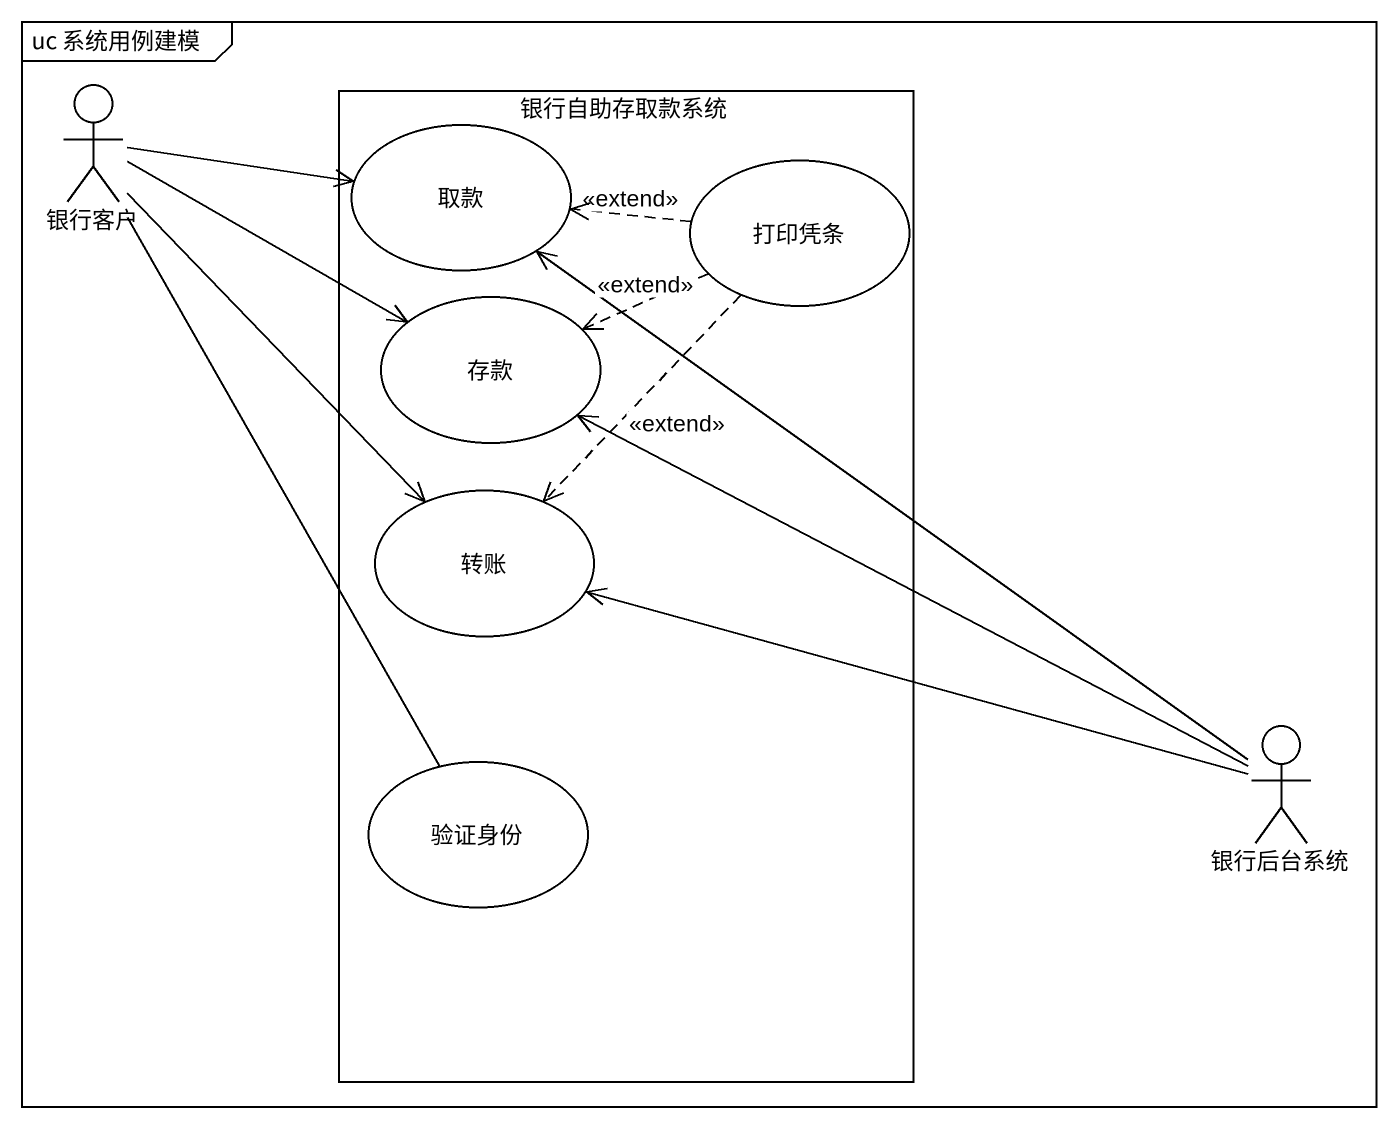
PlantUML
@startuml
mainframe uc 系统用例建模
actor 银行客户
rectangle 银行自助存取款系统 {
  usecase 取款
  usecase 打印凭条
  usecase 存款
  usecase 转账
  usecase 验证身份
}
actor 银行后台系统
银行客户 -right-> 取款
银行客户 -right-> 存款
银行客户 --> 转账
银行客户 -- 验证身份
取款 <-- 银行后台系统
打印凭条 .left.> 取款 : <<extend>>
打印凭条 .left.> 存款 : <<extend>>
打印凭条 ..> 转账 : <<extend>>
存款 <-right- 银行后台系统
转账 <-right- 银行后台系统
@enduml
